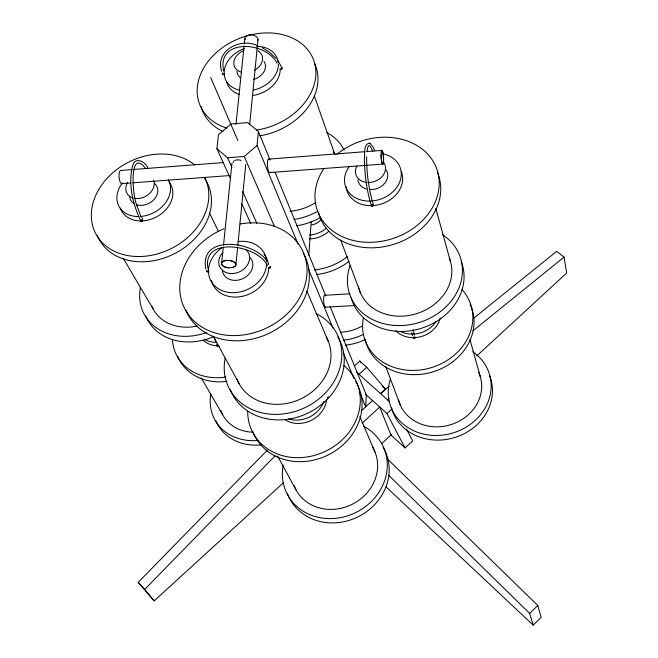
<?xml version="1.0" encoding="UTF-8"?>
<svg xmlns="http://www.w3.org/2000/svg" width="658" height="658" viewBox="0 0 658 658"><rect width="100%" height="100%" fill="white"/><g stroke="black" fill="none" stroke-linecap="round" stroke-linejoin="round"><path stroke-width="0.99" d="M383.589 159.721L383.458 162.633A6.893 1.151 85.9 0 1 382.076 163.028A6.893 1.151 85.9 0 1 381.089 155.033L381.237 151.965A6.893 1.151 85.9 0 1 382.619 151.611A6.893 1.151 85.9 0 1 383.598 159.573L383.589 159.721A6.893 1.151 85.9 0 0 382.611 151.751A6.893 1.151 85.9 0 0 381.237 152.113M366.646 156.719C366.49 173.013 368.743 189.381 373.39 204.992M308.767 255.23L311.218 221.409M369.385 143.214C363.29 144.028 365.19 153.89 364.376 158.257C364.524 174.23 366.695 190.261 371.326 205.567M298 243.978L257.064 145.533L258.388 131.501L247.614 122.618L231.131 123.975L218.448 134.717L216.918 148.692L230.464 178.663M235.926 264.639L237.628 247.252M237.834 245.204L245.763 164.385M249.678 124.494L258.01 39.587M328.408 397.152L328.145 397.054M221.614 263.554L223.309 247.194M223.514 245.146L231.97 163.34M235.975 124.477L244.11 45.739M244.324 43.691L244.85 38.575M142.112 221.178L140.656 221.063L142.095 221.277L142.515 218.176M366.95 151.833C368.003 143.97 369.385 143.247 372.716 151.422M206.982 271.376L206.686 270.224L206.941 270.603M217.732 346.297C221.442 345.804 215.75 348.23 216.729 344.085M270.117 266.358L270.241 267.79A1.11 0.88 -32.5 0 1 268.563 267.551M283.524 482.668L154.161 600.877L138.229 582.355L267.378 450.121M154.161 600.877L144.653 589.486L275.077 455.821M537.767 605.475L541.156 617.294L533.169 625.1L529.641 613.404L537.767 605.475L387.842 459.358M362.114 423.176L379.74 407.031L390.959 435.053L405.057 447.934L412.624 440.926L406.512 429.115M381.599 443.681L391.42 434.625M476.787 355.904L566.678 272.996L564.046 257.114L556.61 251.389L473.661 318.233M405.057 447.934L386.962 413.569L391.929 409.005M361.217 410.913L372.568 400.541M381.114 393.5L385.654 389.347L366.769 367.32L359.753 361.061L354.16 366.128M359.062 374.312L366.769 367.32M216.918 148.692L227.578 157.747L244.266 156.456L257.064 145.533M387.537 399.899L389.133 398.6M472.995 330.768L564.046 257.114M380.349 393.435L389.117 386.369M225.201 260.601L228.795 260.379A7.18 3.693 5.8 0 1 235.687 263.652A7.18 3.693 5.8 0 1 232.315 267.567L228.573 267.806A7.18 3.693 5.8 0 1 221.68 264.532A7.18 3.693 5.8 0 1 225.028 260.617L225.201 260.601A7.18 3.693 5.8 0 0 221.853 264.524A7.18 3.693 5.8 0 0 228.745 267.79M120.875 170.438L132.135 169.575M134.183 169.419L223.268 162.584M268.316 159.121L364.573 151.735M366.621 151.57L381.977 150.394M121.557 183.664L130.778 182.973M132.826 182.817L229.099 175.604M269.04 172.61L382.734 164.097M324.369 295.302L350.015 293.813M325.011 307.204L354.769 305.534M258.224 46.06C241.346 36.938 214.64 50.23 221.639 71.22M370.067 143.493L372.815 146.594L374.715 150.756M369.113 143.107L370.339 143.592M262.287 47.812L269.796 52.484L276.171 58.521M382.611 386.624L385.654 389.347M356.587 372.091L389.701 401.849M365.659 394.282L386.962 413.569M386.016 486.887L533.169 625.1M388.722 475.323L529.641 613.404M266.868 260.963C254.202 241.116 198.856 233.82 205.831 268.925M138.229 582.355L144.653 589.486M359.753 361.061L361.069 362.591M277.117 63.234C265.421 40.763 216.441 38.608 223.679 70.858M267.428 265.511C257.229 244.414 201.463 236.156 208.018 268.513M145.525 168.366C129.124 147.293 131.987 194.883 136.963 205.781M147.828 168.111C145.607 161.654 135.186 156.291 132.669 165.528C127.882 184.051 132.842 204.087 140.763 221.063M278.712 61.852L282.027 68.111M123.153 258.125L153.141 308.997M201.249 377.931L222.7 414.836M277.643 456.159L296.141 490.12M213.332 336.222L239.282 383.968M209.433 212.855L218.407 231.328M241.889 203.955L250.78 223.621M227.578 157.747L231.756 167.116M242.621 191.462L256.826 223.301M244.266 156.456L274.337 226.212M210.708 77.537L237.801 140.45M141.281 217.477L136.946 205.707M359.836 416.563L375.002 452.071M306.99 291.354L328.268 341.239M308.24 268.596L333.038 328.227M343.279 352.844L353.905 378.399M359.416 391.658L365.716 406.8L366.309 394.874L330.077 306.447M258.388 131.501L270.076 160.026M275.143 172.38L325.784 295.993M385.785 366.588L400.13 404.703M340.712 240.071L360.494 292.958M314.285 95.838L334.938 154.663M214.302 337.719L215.47 341.066M469.944 339.479L480.356 376.911M435.793 208.405L450.442 261.465M414.441 335.202L413.084 329.625M411.801 332.57L412.607 335.67M270.076 267.222L270.241 267.79A1.11 0.88 -32.5 0 0 270.183 266.309M383.458 162.485A6.893 1.151 85.9 0 1 382.084 162.88A6.893 1.151 85.9 0 1 381.097 154.893M122.594 183.014A6.654 2.13 85.2 0 1 119.098 177.421A6.654 2.13 85.2 0 1 121.442 170.8M228.622 260.387A7.18 3.693 5.8 0 1 235.515 263.661A7.18 3.693 5.8 0 1 232.134 267.584M245.056 39.677A6.605 4.17 6.4 0 1 251.529 34.882A6.605 4.17 6.4 0 1 257.747 40.648M233.113 162.551A5.387 3.06 6 0 1 233.853 161.07M234.709 160.494A5.387 3.06 6 0 1 241.215 160.503M270.191 172.083A6.786 1.587 85.6 0 1 267.502 166.318A6.786 1.587 85.6 0 1 269.138 159.606M325.537 306.982A5.963 1.234 86.7 0 1 323.662 301.232A5.963 1.234 86.7 0 1 324.912 295.5M414.244 336.847A0.946 0.765 -15.3 0 1 415.091 337.784A0.946 0.765 -15.3 0 1 413.701 338.327A0.946 0.765 -15.3 0 1 413.569 337.11M489.47 375.447A51.702 45.55 -16.8 0 1 455.624 437.257A51.702 45.55 -16.8 0 1 391.329 407.36M472.806 351.775A51.974 45.706 -16.8 0 1 483.194 411.143A51.974 45.706 -16.8 0 1 418.208 432.536A51.974 45.706 -16.8 0 1 390.482 378.876M470.067 304.259A55.568 47.656 -17.5 0 1 435.802 370.906A55.568 47.656 -17.5 0 1 365.741 341.576M365.511 340.721A55.568 47.656 -17.5 0 1 365.108 338.985M478.629 372.329A42.515 37.391 -16.8 0 1 452.26 424.188A42.515 37.391 -16.8 0 1 398.551 400.08M461.809 289.331A55.823 47.787 -17.6 0 1 430.496 367.896A55.823 47.787 -17.6 0 1 363.413 317.674M440.186 317.937A25.407 21.698 -17.6 0 1 414.754 337.636M413.931 337.669A25.407 21.698 -17.6 0 1 395.762 330.678M435.884 321.737A25.506 21.747 -17.7 0 1 413.561 334.075M412.731 334.108A25.506 21.747 -17.7 0 1 401.018 331.731M219.155 346.314A0.921 0.724 -24.2 0 1 217.905 346.379A0.921 0.724 -24.2 0 1 218.053 345.302M257.903 440.465A50.666 43.502 -28.4 0 1 210.79 394.019M225.76 377.075A54.326 45.32 -27.9 0 1 172.437 339.47M261.333 444.849A50.411 43.362 -28.4 0 1 215.684 420.396M253.19 432.216A41.454 35.59 -28.4 0 1 220.817 410.567M227.043 381.327A54.088 45.205 -27.9 0 1 177.652 356.249M217.971 345.837A24.724 20.571 -27.8 0 1 203.322 340.309M216.104 342.399A24.815 20.612 -27.8 0 1 204.334 339.133M365.379 339.421A50.23 42.359 -21.4 0 1 345.368 345.162M363.43 334.387A50.485 42.482 -21.4 0 1 343.32 340.17M349.061 261.341A53.882 44.053 -21.5 0 1 316.399 274.55M328.498 231.575A24.634 20.036 -21.6 0 1 309.367 238.895M326.426 228.252A24.716 20.077 -21.6 0 1 309.416 235.021M361.768 326.261A41.306 34.759 -21.4 0 1 340.984 332.241M321.565 218.884A13.028 10.577 -21.6 0 1 311.802 224.913M347.325 256.71A54.12 44.152 -21.6 0 1 314.516 269.977M328.564 397.095A0.971 0.823 -33.9 0 1 328.103 397.662M327.873 397.769A0.971 0.823 -33.9 0 1 327.388 397.81M383.137 447.415A53.298 47.664 -26.8 0 1 357.524 517.081A53.298 47.664 -26.8 0 1 287.472 493.574M363.693 426.31A53.586 47.828 -26.7 0 1 382.092 486.739A53.586 47.828 -26.7 0 1 318.521 517.377A53.586 47.828 -26.7 0 1 283.22 465.099M355.772 381.508A57.427 50.008 -26.3 0 1 327.544 455.262A57.427 50.008 -26.3 0 1 252.639 431.13M326.672 399.431A26.271 22.775 -26.3 0 1 310.963 420.528A26.271 22.775 -26.3 0 1 284.75 419.607M323.892 401.38A26.369 22.833 -26.2 0 1 288.722 418.924M372.732 447.489A43.839 39.126 -26.7 0 1 351.561 504.612A43.839 39.126 -26.7 0 1 294.011 485.464M343.46 365.28A57.698 50.148 -26.3 0 1 325.578 451.24A57.698 50.148 -26.3 0 1 247.712 411.308M224.641 73.828A1.02 0.798 -14.7 0 1 223.416 74.667A1.02 0.798 -14.7 0 1 222.684 73.671M281.394 67.642A1.036 0.765 -28.5 0 1 282.035 68.391A1.036 0.765 -28.5 0 1 281.081 69.271A1.036 0.765 -28.5 0 1 280.111 68.819M319.434 218.053A56.234 44.958 -21.7 0 1 296.552 225.793M316.975 211.695A56.555 45.089 -21.7 0 1 293.962 219.484M326.837 132.612A56.555 45.089 -21.7 0 1 344.126 150.098M314.73 63.736A60.857 46.66 -21.9 0 1 259.663 135.852M222.823 131.427A60.857 46.66 -21.9 0 1 201.068 106.497M280.226 69.074A27.85 21.221 -21.9 0 1 252.697 95.509M239.167 94.423A27.85 21.221 -21.9 0 1 226.796 82.316M277.52 60.273A27.85 21.221 -21.9 0 1 278.449 61.885M315.922 202.409A46.266 36.889 -21.7 0 1 290.153 211.259M333.228 151.504A46.266 36.889 -21.7 0 1 334.626 154.054M226.771 128.129A61.153 46.759 -21.9 0 1 218.489 50.732A61.153 46.759 -21.9 0 1 312.386 57.082A61.153 46.759 -21.9 0 1 256.258 130.128M256.842 46.315A27.965 21.253 -21.9 0 1 278.235 62.197M278.375 64.089A27.965 21.253 -21.9 0 1 253.412 90.121M238.698 89.99A27.965 21.253 -21.9 0 1 224.304 70.242A27.965 21.253 -21.9 0 1 244.628 48.404M264.08 61.498A14.739 11.202 -21.9 0 1 253.741 79.453M240.244 77.619A14.739 11.202 -21.9 0 1 236.905 71.228M257.804 50.756A14.83 11.227 -21.9 0 1 254.333 70.381M241.56 72.191A14.83 11.227 -21.9 0 1 233.853 62.148A14.83 11.227 -21.9 0 1 243.789 50.534M208.89 271.713A1.102 0.921 -18.2 0 1 206.933 271.269M337.834 336.962A60.034 51.316 -26 0 1 308.388 412.87A60.034 51.316 -26 0 1 230.325 389.635M250.394 257.796A15.841 12.963 -25.7 0 1 243.09 278.531A15.841 12.963 -25.7 0 1 222.396 271.186M245.96 249.637A15.94 13.004 -25.6 0 1 244.644 268.39A15.94 13.004 -25.6 0 1 223.276 270.981A15.94 13.004 -25.6 0 1 222.832 252.45M316.087 313.545A60.404 51.505 -26 0 1 335.72 378.514A60.404 51.505 -26 0 1 264.483 413.372A60.404 51.505 -26 0 1 225.192 358.018M303.239 253.166A65.323 53.866 -25.7 0 1 269.764 332.973A65.323 53.866 -25.7 0 1 186.025 310.354M263.998 254.292A29.923 24.535 -25.7 0 1 268.513 264.483M268.719 267.773A29.923 24.535 -25.7 0 1 242.473 296.297A29.923 24.535 -25.7 0 1 211.325 280.349M238.081 241.535A30.054 24.593 -25.7 0 1 266.638 261.613M266.679 263.274A30.054 24.593 -25.7 0 1 223.424 291.132A30.054 24.593 -25.7 0 1 221.968 247.712M326.261 337.11A49.416 42.137 -26 0 1 300.541 398.995A49.416 42.137 -26 0 1 237.003 378.942M240.063 223.991A65.677 54.022 -25.7 0 1 302.392 292.242A65.677 54.022 -25.7 0 1 196.726 323.374A65.677 54.022 -25.7 0 1 224.065 228.704M141.832 219.78A1.036 0.765 -24.2 0 1 142.605 220.743A1.036 0.765 -24.2 0 1 141.067 221.335A1.036 0.765 -24.2 0 1 141.092 220.068M154.737 183.64A14.772 11.548 -27.4 0 1 154.449 199.02A14.772 11.548 -27.4 0 1 136.724 204.778M133.763 203.396A14.772 11.548 -27.4 0 1 129.659 197.186M153.676 180.481A14.863 11.581 -27.4 0 1 149.531 193.534A14.863 11.581 -27.4 0 1 134.684 198.371M132.998 197.976A14.863 11.581 -27.4 0 1 127.603 182.439M204.177 177.8A61.005 48.075 -27.5 0 1 176.278 252.738A61.005 48.075 -27.5 0 1 97.368 235.597M168.95 181.847A27.916 21.87 -27.4 0 1 156.719 216.795A27.916 21.87 -27.4 0 1 120.315 208.134M168.284 179.708A28.031 21.911 -27.4 0 1 165.298 203.083A28.031 21.911 -27.4 0 1 140.499 216.474M138.748 216.548A28.031 21.911 -27.4 0 1 122.281 183.154M204.794 177.635A61.301 48.182 -27.5 0 1 147.795 255.896A61.301 48.182 -27.5 0 1 97.195 192.375A61.301 48.182 -27.5 0 1 194.719 164.977M206.439 332.627A56.687 46.307 -27.9 0 1 140.458 287.275M213.036 336.954A56.366 46.159 -27.9 0 1 145.788 315.955M197.285 326.072A46.373 37.876 -27.9 0 1 151.875 306.307M372.691 204.457A1.069 0.814 -16.2 0 1 373.325 205.493A1.069 0.814 -16.2 0 1 371.86 206.069A1.069 0.814 -16.2 0 1 371.482 204.926M461.102 261.21A57.978 48.84 -17.8 0 1 422.494 327.939A57.978 48.84 -17.8 0 1 351.191 297.753M386.049 169.715A15.241 12.288 -18.5 0 1 384.897 183.056A15.241 12.288 -18.5 0 1 370.183 189.603M366.44 189.019A15.241 12.288 -18.5 0 1 357.886 179.667M383.803 162.501A15.34 12.329 -18.5 0 1 382.643 175.892A15.34 12.329 -18.5 0 1 367.83 182.48M365.906 182.299A15.34 12.329 -18.5 0 1 356.85 165.989M442.308 234.552A58.323 49.013 -17.8 0 1 453.197 298.387A58.323 49.013 -17.8 0 1 380.316 322.708A58.323 49.013 -17.8 0 1 350.138 265.306M437.315 172.174A62.897 51.102 -18.4 0 1 395.294 243.838A62.897 51.102 -18.4 0 1 318.34 212.147M401.281 171.532A28.796 23.269 -18.5 0 1 373.086 205.6M371.227 205.683A28.796 23.269 -18.5 0 1 346.19 186.732M382.981 153.857A28.919 23.318 -18.5 0 1 400.689 178.943A28.919 23.318 -18.5 0 1 371.556 201.003M370.619 201.052A28.919 23.318 -18.5 0 1 348.995 166.902M449.274 258.158A47.713 40.089 -17.8 0 1 417.962 313.208A47.713 40.089 -17.8 0 1 359.029 288.837M358.807 287.998A47.713 40.089 -17.8 0 1 358.413 286.296M336.871 154.317A63.217 51.242 -18.4 0 1 436.673 168.637A63.217 51.242 -18.4 0 1 369.122 242.333A63.217 51.242 -18.4 0 1 323.975 168.382M281.517 67.848L281.764 69.016L281.517 67.848M222.684 73.844C222.075 75.045 222.453 71.294 222.684 73.844M371.49 205.65C372.395 207.41 373.711 204.564 371.49 205.65M413.463 338.048L414.746 338.228L413.463 338.048"/></g></svg>
